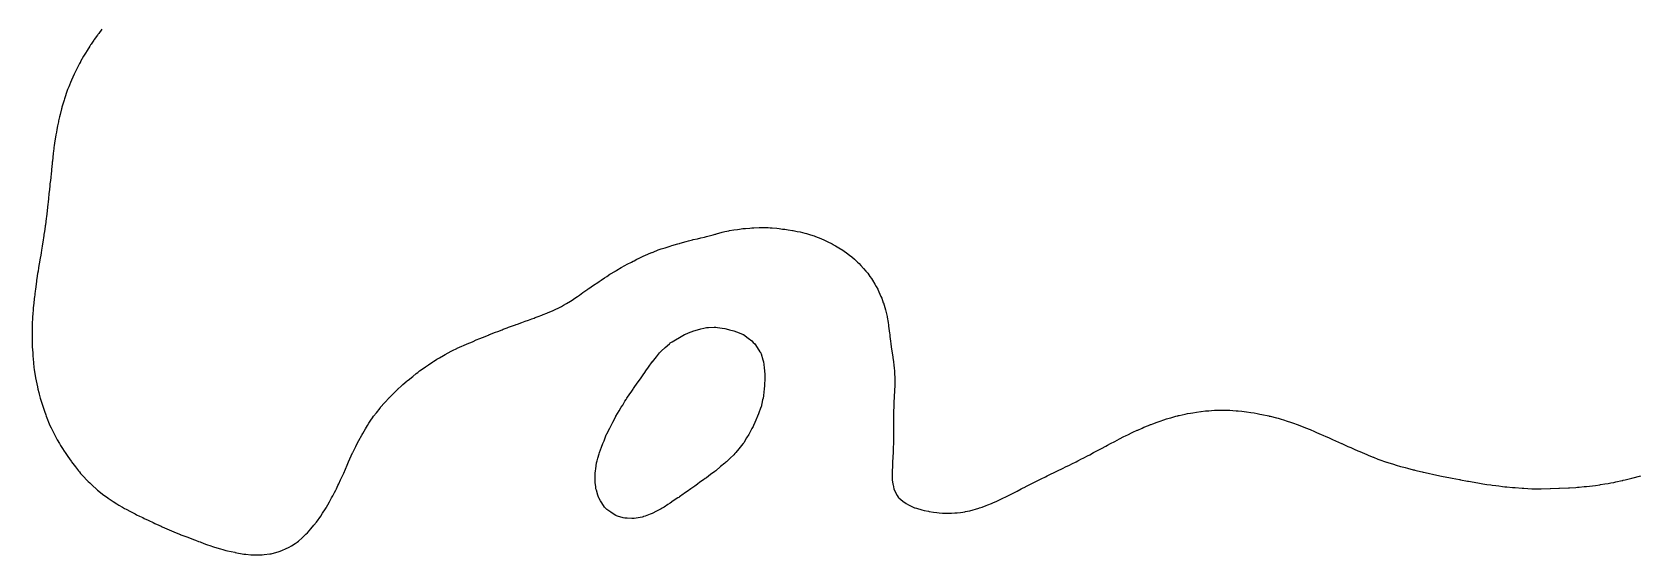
# Model space of a CAD drawing. Extents: x -717077 to -715000, y -984627 to -984000.
# Drawn here: x -716869.9 to -716693.2, y -984416.8 to -984359.2 of the extents above; entities that cross this region are included whole.
import ezdxf

# ---------------------------------------------------------------- set-up
doc = ezdxf.new("R2010")
doc.units = 0
doc.layers.add('buffer_B1_0_1_clip', color=7, linetype='Continuous')

msp = doc.modelspace()

# ---------------------------------------------------------------- linework, layer by layer
at = {"layer": 'buffer_B1_0_1_clip'}
msp.add_lwpolyline([(-716862.15, -984358.85), (-716862.5, -984359.3), (-716862.59, -984359.41), (-716862.65, -984359.5), (-716863.01, -984359.99), (-716863.04, -984360.04), (-716863.36, -984360.5), (-716863.42, -984360.58), (-716863.5, -984360.72), (-716863.8, -984361.2), (-716863.98, -984361.5), (-716864.17, -984361.83), (-716864.5, -984362.4), (-716864.53, -984362.47), (-716864.55, -984362.5), (-716864.61, -984362.61), (-716864.87, -984363.13), (-716865.06, -984363.5), (-716865.2, -984363.8), (-716865.5, -984364.46), (-716865.51, -984364.49), (-716865.52, -984364.5), (-716865.53, -984364.53), (-716865.81, -984365.19), (-716865.94, -984365.5), (-716866.08, -984365.92), (-716866.17, -984366.17), (-716866.28, -984366.5), (-716866.33, -984366.67), (-716866.5, -984367.23), (-716866.56, -984367.44), (-716866.58, -984367.5), (-716866.61, -984367.61), (-716866.77, -984368.23), (-716866.84, -984368.5), (-716866.93, -984368.93), (-716866.96, -984369.04), (-716867.05, -984369.5), (-716867.13, -984369.88), (-716867.18, -984370.18), (-716867.24, -984370.5), (-716867.27, -984370.73), (-716867.37, -984371.37), (-716867.39, -984371.5), (-716867.41, -984371.59), (-716867.5, -984372.31), (-716867.52, -984372.48), (-716867.53, -984372.5), (-716867.53, -984372.53), (-716867.62, -984373.38), (-716867.64, -984373.5), (-716867.65, -984373.65), (-716867.71, -984374.29), (-716867.73, -984374.5), (-716867.76, -984374.76), (-716867.8, -984375.2), (-716867.83, -984375.5), (-716867.88, -984375.88), (-716867.9, -984376.1), (-716867.94, -984376.5), (-716868, -984377), (-716868, -984377), (-716868.05, -984377.5), (-716868.1, -984377.9), (-716868.12, -984378.12), (-716868.19, -984378.81), (-716868.24, -984379.24), (-716868.27, -984379.5), (-716868.3, -984379.71), (-716868.39, -984380.39), (-716868.4, -984380.5), (-716868.41, -984380.59), (-716868.5, -984381.14), (-716868.55, -984381.45), (-716868.56, -984381.5), (-716868.57, -984381.57), (-716868.68, -984382.32), (-716868.71, -984382.5), (-716868.75, -984382.75), (-716868.82, -984383.18), (-716868.87, -984383.5), (-716868.94, -984383.95), (-716868.96, -984384.04), (-716869.04, -984384.5), (-716869.1, -984384.9), (-716869.14, -984385.14), (-716869.2, -984385.5), (-716869.24, -984385.76), (-716869.32, -984386.32), (-716869.35, -984386.5), (-716869.36, -984386.64), (-716869.48, -984387.48), (-716869.48, -984387.5), (-716869.48, -984387.52), (-716869.5, -984387.66), (-716869.59, -984388.41), (-716869.61, -984388.5), (-716869.62, -984388.62), (-716869.69, -984389.31), (-716869.72, -984389.5), (-716869.74, -984389.74), (-716869.77, -984390.23), (-716869.8, -984390.5), (-716869.81, -984390.81), (-716869.83, -984391.17), (-716869.84, -984391.5), (-716869.85, -984391.85), (-716869.85, -984392.15), (-716869.86, -984392.5), (-716869.86, -984392.86), (-716869.85, -984393.15), (-716869.85, -984393.5), (-716869.83, -984393.83), (-716869.81, -984394.19), (-716869.79, -984394.5), (-716869.77, -984394.77), (-716869.73, -984395.27), (-716869.71, -984395.5), (-716869.69, -984395.69), (-716869.61, -984396.4), (-716869.59, -984396.5), (-716869.58, -984396.58), (-716869.5, -984397.05), (-716869.43, -984397.43), (-716869.42, -984397.5), (-716869.4, -984397.6), (-716869.26, -984398.26), (-716869.21, -984398.5), (-716869.11, -984398.89), (-716869.06, -984399.07), (-716868.95, -984399.5), (-716868.85, -984399.85), (-716868.71, -984400.29), (-716868.65, -984400.5), (-716868.61, -984400.61), (-716868.5, -984400.92), (-716868.35, -984401.35), (-716868.29, -984401.5), (-716867.88, -984402.5), (-716867.76, -984402.76), (-716867.5, -984403.3), (-716867.43, -984403.43), (-716867.4, -984403.5), (-716867.27, -984403.73), (-716867.08, -984404.08), (-716866.84, -984404.5), (-716866.71, -984404.71), (-716866.5, -984405.06), (-716866.33, -984405.33), (-716866.21, -984405.5), (-716865.92, -984405.92), (-716865.54, -984406.46), (-716865.51, -984406.5), (-716865.51, -984406.51), (-716865.5, -984406.52), (-716865.08, -984407.08), (-716864.74, -984407.5), (-716864.63, -984407.63), (-716864.5, -984407.79), (-716864.16, -984408.16), (-716863.85, -984408.5), (-716863.68, -984408.68), (-716863.5, -984408.85), (-716863.16, -984409.16), (-716862.79, -984409.5), (-716862.63, -984409.64), (-716862.5, -984409.75), (-716862.08, -984410.08), (-716861.51, -984410.5), (-716861.5, -984410.5), (-716861.5, -984410.51), (-716861.48, -984410.52), (-716860.9, -984410.9), (-716860.5, -984411.14), (-716860.28, -984411.28), (-716859.9, -984411.5), (-716859.65, -984411.65), (-716859.5, -984411.73), (-716859.01, -984411.99), (-716859, -984412), (-716858.5, -984412.26), (-716858.34, -984412.34), (-716858, -984412.5), (-716857.66, -984412.67), (-716857.5, -984412.75), (-716857.04, -984412.96), (-716856.99, -984412.99), (-716856.5, -984413.22), (-716856.31, -984413.31), (-716855.87, -984413.5), (-716855.62, -984413.62), (-716855.5, -984413.67), (-716854.5, -984414.11), (-716854.23, -984414.23), (-716853.59, -984414.5), (-716853.53, -984414.53), (-716853.5, -984414.54), (-716853.44, -984414.56), (-716852.8, -984414.8), (-716852.5, -984414.91), (-716852.07, -984415.07), (-716851.85, -984415.15), (-716851.5, -984415.29), (-716851.34, -984415.34), (-716850.93, -984415.5), (-716850.62, -984415.62), (-716850.5, -984415.66), (-716850.26, -984415.74), (-716849.87, -984415.87), (-716849.5, -984415.99), (-716849.1, -984416.1), (-716848.82, -984416.18), (-716848.5, -984416.27), (-716848.31, -984416.31), (-716847.51, -984416.49), (-716847.5, -984416.49), (-716847.49, -984416.49), (-716847.45, -984416.5), (-716846.5, -984416.68), (-716846.3, -984416.7), (-716845.75, -984416.75), (-716845.5, -984416.78), (-716845.23, -984416.78), (-716844.77, -984416.77), (-716844.5, -984416.77), (-716844.26, -984416.74), (-716843.65, -984416.65), (-716843.5, -984416.64), (-716843.39, -984416.61), (-716843, -984416.5), (-716842.61, -984416.39), (-716842.5, -984416.36), (-716842.24, -984416.24), (-716841.91, -984416.09), (-716841.5, -984415.91), (-716841.24, -984415.76), (-716840.85, -984415.5), (-716840.64, -984415.36), (-716840.5, -984415.26), (-716840.1, -984414.9), (-716839.67, -984414.5), (-716839.5, -984414.34), (-716839.11, -984413.89), (-716838.78, -984413.5), (-716838.5, -984413.16), (-716838.04, -984412.5), (-716837.83, -984412.17), (-716837.5, -984411.68), (-716837.43, -984411.57), (-716837.4, -984411.5), (-716837.27, -984411.27), (-716837.08, -984410.92), (-716836.84, -984410.5), (-716836.72, -984410.28), (-716836.5, -984409.9), (-716836.37, -984409.63), (-716836.31, -984409.5), (-716836.14, -984409.14), (-716836.05, -984408.95), (-716835.84, -984408.5), (-716835.73, -984408.27), (-716835.5, -984407.77), (-716835.42, -984407.58), (-716835.39, -984407.5), (-716835.31, -984407.31), (-716835.13, -984406.87), (-716834.98, -984406.5), (-716834.83, -984406.17), (-716834.52, -984405.52), (-716834.51, -984405.5), (-716834.51, -984405.5), (-716834.5, -984405.48), (-716834.18, -984404.82), (-716834.02, -984404.5), (-716833.83, -984404.17), (-716833.5, -984403.58), (-716833.48, -984403.53), (-716833.46, -984403.5), (-716833.41, -984403.41), (-716833.11, -984402.89), (-716832.89, -984402.5), (-716832.73, -984402.27), (-716832.5, -984401.94), (-716832.33, -984401.68), (-716832.21, -984401.5), (-716831.9, -984401.1), (-716831.5, -984400.59), (-716831.46, -984400.54), (-716831.43, -984400.5), (-716831, -984400), (-716830.93, -984399.93), (-716830.54, -984399.5), (-716830.52, -984399.48), (-716830.5, -984399.46), (-716830.02, -984398.98), (-716829.54, -984398.5), (-716829.52, -984398.48), (-716829.5, -984398.47), (-716829.18, -984398.18), (-716828.99, -984398.01), (-716828.5, -984397.58), (-716828.46, -984397.54), (-716828.41, -984397.5), (-716827.9, -984397.1), (-716827.5, -984396.79), (-716827.34, -984396.66), (-716827.14, -984396.5), (-716826.76, -984396.24), (-716826.5, -984396.06), (-716826.17, -984395.83), (-716825.68, -984395.5), (-716825.57, -984395.43), (-716825.5, -984395.39), (-716825.22, -984395.22), (-716824.95, -984395.05), (-716824.5, -984394.79), (-716824.32, -984394.68), (-716823.99, -984394.5), (-716823.67, -984394.33), (-716823.5, -984394.26), (-716823.02, -984394.02), (-716822.99, -984394.01), (-716822.5, -984393.78), (-716822.31, -984393.69), (-716821.88, -984393.5), (-716821.61, -984393.39), (-716821.5, -984393.35), (-716821.23, -984393.24), (-716820.91, -984393.09), (-716820.5, -984392.93), (-716820.2, -984392.8), (-716819.55, -984392.55), (-716819.5, -984392.53), (-716819.48, -984392.52), (-716819.43, -984392.5), (-716818.77, -984392.23), (-716818.5, -984392.14), (-716818.04, -984391.96), (-716817.91, -984391.91), (-716817.5, -984391.76), (-716817.32, -984391.68), (-716816.8, -984391.5), (-716816.58, -984391.42), (-716816.5, -984391.39), (-716816.33, -984391.33), (-716815.85, -984391.15), (-716815.5, -984391.03), (-716815.12, -984390.89), (-716814.76, -984390.76), (-716814.5, -984390.67), (-716814.38, -984390.62), (-716814.05, -984390.5), (-716813.66, -984390.34), (-716813.5, -984390.29), (-716813.13, -984390.13), (-716812.95, -984390.05), (-716812.5, -984389.87), (-716812.25, -984389.75), (-716811.7, -984389.5), (-716811.57, -984389.43), (-716811.5, -984389.4), (-716811.27, -984389.27), (-716810.93, -984389.07), (-716810.5, -984388.83), (-716810.31, -984388.69), (-716810.03, -984388.5), (-716809.72, -984388.28), (-716809.5, -984388.14), (-716809.14, -984387.86), (-716808.61, -984387.5), (-716808.54, -984387.46), (-716808.5, -984387.43), (-716808.24, -984387.25), (-716807.96, -984387.04), (-716807.5, -984386.74), (-716807.36, -984386.64), (-716807.13, -984386.5), (-716806.76, -984386.24), (-716806.5, -984386.09), (-716806.15, -984385.85), (-716805.56, -984385.5), (-716805.53, -984385.48), (-716805.5, -984385.46), (-716805.4, -984385.4), (-716804.91, -984385.09), (-716804.5, -984384.87), (-716804.26, -984384.74), (-716803.78, -984384.5), (-716803.6, -984384.4), (-716803.5, -984384.35), (-716803.2, -984384.2), (-716802.94, -984384.06), (-716802.5, -984383.86), (-716802.25, -984383.75), (-716801.63, -984383.5), (-716801.54, -984383.46), (-716801.5, -984383.44), (-716801.4, -984383.41), (-716800.83, -984383.17), (-716800.5, -984383.05), (-716800.08, -984382.92), (-716799.85, -984382.85), (-716799.5, -984382.74), (-716799.32, -984382.68), (-716798.67, -984382.5), (-716798.54, -984382.46), (-716798.5, -984382.45), (-716798.43, -984382.43), (-716797.77, -984382.23), (-716797.5, -984382.16), (-716797.05, -984382.05), (-716796.97, -984382.03), (-716796.5, -984381.93), (-716796.15, -984381.85), (-716795.75, -984381.76), (-716795.5, -984381.7), (-716795.35, -984381.65), (-716794.77, -984381.5), (-716794.56, -984381.44), (-716794.5, -984381.43), (-716794.4, -984381.4), (-716793.78, -984381.22), (-716793.5, -984381.15), (-716793.06, -984381.06), (-716792.96, -984381.04), (-716792.5, -984380.95), (-716792.11, -984380.9), (-716791.86, -984380.86), (-716791.5, -984380.81), (-716791.21, -984380.79), (-716790.75, -984380.75), (-716790.5, -984380.73), (-716790.28, -984380.72), (-716789.7, -984380.7), (-716789.5, -984380.69), (-716789.3, -984380.7), (-716788.71, -984380.71), (-716788.5, -984380.72), (-716788.26, -984380.74), (-716787.77, -984380.77), (-716787.5, -984380.81), (-716787.14, -984380.86), (-716786.88, -984380.88), (-716786.5, -984380.94), (-716786.02, -984381.02), (-716785.97, -984381.03), (-716785.5, -984381.12), (-716785.18, -984381.18), (-716784.69, -984381.31), (-716784.5, -984381.36), (-716784.39, -984381.39), (-716784.03, -984381.5), (-716783.63, -984381.63), (-716783.5, -984381.68), (-716783.19, -984381.81), (-716782.91, -984381.91), (-716782.5, -984382.09), (-716782.22, -984382.22), (-716781.67, -984382.5), (-716781.56, -984382.56), (-716781.5, -984382.59), (-716781.28, -984382.72), (-716780.92, -984382.93), (-716780.5, -984383.2), (-716780.32, -984383.32), (-716780.07, -984383.5), (-716779.74, -984383.74), (-716779.5, -984383.94), (-716779.2, -984384.2), (-716778.87, -984384.5), (-716778.68, -984384.68), (-716778.5, -984384.87), (-716778.2, -984385.2), (-716777.94, -984385.5), (-716777.74, -984385.74), (-716777.5, -984386.08), (-716777.32, -984386.32), (-716777.21, -984386.5), (-716776.94, -984386.94), (-716776.8, -984387.2), (-716776.63, -984387.5), (-716776.59, -984387.59), (-716776.5, -984387.8), (-716776.28, -984388.28), (-716776.19, -984388.5), (-716776.02, -984388.98), (-716776.01, -984389.01), (-716775.85, -984389.5), (-716775.78, -984389.78), (-716775.65, -984390.36), (-716775.61, -984390.5), (-716775.59, -984390.59), (-716775.5, -984391.18), (-716775.45, -984391.45), (-716775.45, -984391.5), (-716775.44, -984391.56), (-716775.34, -984392.34), (-716775.32, -984392.5), (-716775.29, -984392.71), (-716775.23, -984393.23), (-716775.19, -984393.5), (-716775.14, -984393.86), (-716775.11, -984394.11), (-716775.05, -984394.5), (-716774.98, -984394.98), (-716774.97, -984395.03), (-716774.9, -984395.5), (-716774.86, -984395.86), (-716774.82, -984396.18), (-716774.78, -984396.5), (-716774.77, -984396.78), (-716774.75, -984397.25), (-716774.74, -984397.5), (-716774.76, -984397.76), (-716774.76, -984398.24), (-716774.77, -984398.5), (-716774.79, -984398.79), (-716774.81, -984399.19), (-716774.83, -984399.5), (-716774.85, -984399.85), (-716774.85, -984400.15), (-716774.87, -984400.5), (-716774.88, -984400.88), (-716774.88, -984401.12), (-716774.89, -984401.5), (-716774.89, -984401.9), (-716774.89, -984402.11), (-716774.89, -984402.5), (-716774.89, -984402.9), (-716774.89, -984403.11), (-716774.89, -984403.5), (-716774.9, -984403.9), (-716774.9, -984404.1), (-716774.91, -984404.5), (-716774.93, -984404.93), (-716774.93, -984405.07), (-716774.94, -984405.5), (-716774.97, -984405.97), (-716774.97, -984406.03), (-716774.99, -984406.5), (-716775.01, -984406.99), (-716775.02, -984407.02), (-716775.04, -984407.5), (-716775.03, -984407.97), (-716775.04, -984408.04), (-716775.03, -984408.5), (-716774.97, -984408.97), (-716774.94, -984409.06), (-716774.86, -984409.5), (-716774.76, -984409.76), (-716774.5, -984410.22), (-716774.39, -984410.4), (-716774.31, -984410.5), (-716773.87, -984410.87), (-716773.5, -984411.11), (-716773.26, -984411.26), (-716772.74, -984411.5), (-716772.57, -984411.57), (-716772.5, -984411.59), (-716772.38, -984411.62), (-716771.79, -984411.79), (-716771.5, -984411.87), (-716771.04, -984411.96), (-716770.97, -984411.98), (-716770.5, -984412.07), (-716770.11, -984412.11), (-716769.87, -984412.13), (-716769.5, -984412.17), (-716769.17, -984412.17), (-716768.83, -984412.18), (-716768.5, -984412.18), (-716768.15, -984412.15), (-716767.87, -984412.13), (-716767.5, -984412.09), (-716767, -984412.01), (-716767, -984412), (-716766.5, -984411.92), (-716765.5, -984411.64), (-716765.4, -984411.6), (-716765.12, -984411.5), (-716764.67, -984411.33), (-716764.5, -984411.27), (-716764.1, -984411.1), (-716763.96, -984411.04), (-716763.5, -984410.84), (-716763.27, -984410.73), (-716762.79, -984410.5), (-716762.59, -984410.41), (-716762.5, -984410.36), (-716762.22, -984410.23), (-716761.93, -984410.07), (-716761.5, -984409.86), (-716761.26, -984409.74), (-716760.81, -984409.5), (-716760.61, -984409.39), (-716760.5, -984409.34), (-716760.17, -984409.17), (-716759.95, -984409.05), (-716759.5, -984408.83), (-716759.28, -984408.72), (-716758.85, -984408.5), (-716758.62, -984408.38), (-716758.16, -984408.16), (-716757.95, -984408.06), (-716757.5, -984407.84), (-716757.27, -984407.73), (-716756.81, -984407.5), (-716756.6, -984407.4), (-716756.5, -984407.35), (-716756.21, -984407.21), (-716755.93, -984407.08), (-716755.5, -984406.87), (-716755.25, -984406.75), (-716754.76, -984406.5), (-716754.59, -984406.41), (-716754.5, -984406.37), (-716754.23, -984406.23), (-716753.93, -984406.07), (-716753.5, -984405.85), (-716753.27, -984405.73), (-716752.84, -984405.5), (-716752.62, -984405.38), (-716752.5, -984405.32), (-716752.11, -984405.11), (-716751.97, -984405.04), (-716751.5, -984404.78), (-716751.31, -984404.69), (-716750.96, -984404.5), (-716750.5, -984404.26), (-716750, -984404), (-716750, -984404), (-716749.5, -984403.74), (-716749.34, -984403.66), (-716749.01, -984403.5), (-716748.67, -984403.33), (-716748.5, -984403.25), (-716748.04, -984403.04), (-716747.98, -984403.02), (-716747.5, -984402.8), (-716747.29, -984402.71), (-716746.78, -984402.5), (-716746.58, -984402.42), (-716746.5, -984402.39), (-716746.32, -984402.32), (-716745.85, -984402.15), (-716745.5, -984402.02), (-716745.11, -984401.89), (-716744.79, -984401.79), (-716744.5, -984401.7), (-716744.34, -984401.66), (-716743.77, -984401.5), (-716743.56, -984401.44), (-716743.5, -984401.43), (-716743.4, -984401.41), (-716742.74, -984401.26), (-716742.5, -984401.2), (-716742.14, -984401.14), (-716741.9, -984401.1), (-716741.5, -984401.04), (-716741.03, -984400.98), (-716740.97, -984400.97), (-716740.5, -984400.91), (-716740.12, -984400.88), (-716739.86, -984400.86), (-716739.5, -984400.84), (-716739.17, -984400.83), (-716738.82, -984400.82), (-716738.5, -984400.82), (-716738.17, -984400.83), (-716737.84, -984400.84), (-716737.5, -984400.85), (-716737.12, -984400.88), (-716736.9, -984400.9), (-716736.5, -984400.94), (-716736, -984401), (-716736, -984401), (-716735.5, -984401.07), (-716735.13, -984401.13), (-716734.81, -984401.19), (-716734.5, -984401.25), (-716734.29, -984401.29), (-716733.54, -984401.46), (-716733.5, -984401.47), (-716733.47, -984401.48), (-716733.37, -984401.5), (-716732.68, -984401.68), (-716732.5, -984401.72), (-716732.18, -984401.82), (-716731.9, -984401.9), (-716731.5, -984402.02), (-716731.14, -984402.14), (-716730.71, -984402.29), (-716730.5, -984402.36), (-716730.4, -984402.4), (-716730.12, -984402.5), (-716729.68, -984402.68), (-716729.08, -984402.93), (-716728.97, -984402.97), (-716728.5, -984403.17), (-716728.26, -984403.27), (-716727.74, -984403.5), (-716727.58, -984403.58), (-716727.5, -984403.61), (-716727.3, -984403.7), (-716726.89, -984403.89), (-716726.5, -984404.06), (-716726.19, -984404.19), (-716725.51, -984404.5), (-716725.5, -984404.5), (-716725.5, -984404.5), (-716725.49, -984404.51), (-716724.81, -984404.81), (-716724.5, -984404.95), (-716724.12, -984405.12), (-716723.7, -984405.3), (-716723.5, -984405.39), (-716723.23, -984405.5), (-716722.72, -984405.72), (-716722.5, -984405.81), (-716722.01, -984406.01), (-716721.98, -984406.02), (-716721.5, -984406.21), (-716721.28, -984406.28), (-716720.66, -984406.5), (-716720.54, -984406.54), (-716720.5, -984406.56), (-716720.41, -984406.59), (-716719.79, -984406.79), (-716719.5, -984406.89), (-716719.02, -984407.02), (-716718.97, -984407.03), (-716718.5, -984407.16), (-716718.23, -984407.23), (-716717.62, -984407.39), (-716717.5, -984407.41), (-716717.43, -984407.43), (-716717.15, -984407.5), (-716716.63, -984407.63), (-716716.5, -984407.66), (-716716.29, -984407.71), (-716715.81, -984407.82), (-716715.5, -984407.89), (-716715.01, -984407.99), (-716714.99, -984408), (-716714.5, -984408.1), (-716713.5, -984408.29), (-716713.32, -984408.32), (-716712.52, -984408.48), (-716712.5, -984408.48), (-716712.48, -984408.48), (-716712.38, -984408.5), (-716711.63, -984408.64), (-716711.5, -984408.66), (-716710.5, -984408.84), (-716710.1, -984408.9), (-716709.93, -984408.93), (-716709.5, -984409), (-716709.06, -984409.06), (-716708.92, -984409.08), (-716708.5, -984409.14), (-716708.18, -984409.18), (-716707.77, -984409.23), (-716707.5, -984409.26), (-716707.28, -984409.28), (-716706.66, -984409.34), (-716706.5, -984409.35), (-716706.36, -984409.36), (-716705.58, -984409.42), (-716705.5, -984409.43), (-716705.43, -984409.43), (-716704.52, -984409.48), (-716704.5, -984409.48), (-716704.48, -984409.48), (-716703.52, -984409.48), (-716703.5, -984409.48), (-716702.5, -984409.46), (-716702.46, -984409.46), (-716701.57, -984409.43), (-716701.5, -984409.43), (-716700.5, -984409.38), (-716700.37, -984409.37), (-716699.67, -984409.33), (-716699.5, -984409.32), (-716699.3, -984409.3), (-716698.75, -984409.25), (-716698.5, -984409.23), (-716698.19, -984409.19), (-716697.85, -984409.15), (-716697.5, -984409.11), (-716697.04, -984409.04), (-716696.97, -984409.03), (-716696.5, -984408.96), (-716696.11, -984408.89), (-716695.84, -984408.84), (-716695.5, -984408.78), (-716695.27, -984408.73), (-716694.57, -984408.57), (-716694.5, -984408.56), (-716694.45, -984408.55), (-716694.26, -984408.5), (-716693.64, -984408.36), (-716693.5, -984408.33), (-716692.5, -984408.06)], dxfattribs=at)
msp.add_lwpolyline([(-716797.99, -984410.01), (-716798.07, -984410.07), (-716798.5, -984410.39), (-716798.57, -984410.43), (-716798.67, -984410.5), (-716799.17, -984410.83), (-716799.5, -984411.06), (-716799.77, -984411.23), (-716800.19, -984411.5), (-716800.38, -984411.62), (-716800.5, -984411.69), (-716800.89, -984411.89), (-716801.04, -984411.97), (-716801.5, -984412.21), (-716801.71, -984412.29), (-716802.26, -984412.5), (-716802.44, -984412.56), (-716802.5, -984412.58), (-716802.6, -984412.6), (-716803.28, -984412.72), (-716803.5, -984412.76), (-716803.75, -984412.75), (-716804.26, -984412.74), (-716804.5, -984412.73), (-716804.68, -984412.68), (-716805.31, -984412.5), (-716805.45, -984412.46), (-716805.5, -984412.44), (-716805.68, -984412.32), (-716806.07, -984412.07), (-716806.5, -984411.76), (-716806.63, -984411.63), (-716806.74, -984411.5), (-716807.05, -984411.05), (-716807.2, -984410.8), (-716807.39, -984410.5), (-716807.42, -984410.42), (-716807.5, -984410.18), (-716807.65, -984409.65), (-716807.7, -984409.5), (-716807.72, -984409.28), (-716807.77, -984408.78), (-716807.8, -984408.5), (-716807.79, -984408.21), (-716807.77, -984407.77), (-716807.76, -984407.5), (-716807.72, -984407.28), (-716807.62, -984406.62), (-716807.6, -984406.5), (-716807.58, -984406.42), (-716807.5, -984406.13), (-716807.35, -984405.65), (-716807.31, -984405.5), (-716807.2, -984405.2), (-716807.09, -984404.91), (-716806.94, -984404.5), (-716806.81, -984404.19), (-716806.56, -984403.56), (-716806.53, -984403.5), (-716806.52, -984403.48), (-716806.5, -984403.43), (-716806.18, -984402.82), (-716806.03, -984402.5), (-716805.84, -984402.16), (-716805.51, -984401.52), (-716805.51, -984401.5), (-716805.5, -984401.5), (-716805.5, -984401.49), (-716805.12, -984400.88), (-716804.91, -984400.5), (-716804.75, -984400.26), (-716804.5, -984399.84), (-716804.36, -984399.64), (-716804.29, -984399.5), (-716803.96, -984399.04), (-716803.82, -984398.83), (-716803.61, -984398.5), (-716803.57, -984398.44), (-716803.5, -984398.34), (-716803.14, -984397.86), (-716802.9, -984397.5), (-716802.73, -984397.27), (-716802.5, -984396.93), (-716802.32, -984396.68), (-716802.2, -984396.5), (-716801.9, -984396.1), (-716801.5, -984395.5), (-716801.5, -984395.5), (-716801.5, -984395.5), (-716801.48, -984395.48), (-716801.04, -984394.96), (-716800.69, -984394.5), (-716800.59, -984394.41), (-716800.5, -984394.31), (-716800.07, -984393.93), (-716799.6, -984393.5), (-716799.54, -984393.46), (-716799.5, -984393.42), (-716799.31, -984393.31), (-716798.92, -984393.08), (-716798.5, -984392.82), (-716798.29, -984392.71), (-716797.92, -984392.5), (-716797.63, -984392.37), (-716797.5, -984392.31), (-716797.21, -984392.21), (-716796.9, -984392.1), (-716796.5, -984391.96), (-716796.13, -984391.87), (-716795.79, -984391.79), (-716795.5, -984391.72), (-716795.29, -984391.71), (-716794.68, -984391.68), (-716794.5, -984391.67), (-716794.3, -984391.7), (-716793.77, -984391.77), (-716793.5, -984391.82), (-716793.07, -984391.93), (-716792.96, -984391.96), (-716792.5, -984392.08), (-716792.2, -984392.2), (-716791.55, -984392.45), (-716791.5, -984392.47), (-716791.48, -984392.48), (-716791.45, -984392.5), (-716790.9, -984392.9), (-716790.5, -984393.2), (-716790.35, -984393.35), (-716790.2, -984393.5), (-716789.92, -984393.92), (-716789.62, -984394.38), (-716789.54, -984394.5), (-716789.53, -984394.53), (-716789.5, -984394.62), (-716789.29, -984395.29), (-716789.23, -984395.5), (-716789.19, -984395.81), (-716789.15, -984396.15), (-716789.1, -984396.5), (-716789.09, -984396.91), (-716789.09, -984397.09), (-716789.08, -984397.5), (-716789.11, -984397.9), (-716789.12, -984398.12), (-716789.14, -984398.5), (-716789.19, -984398.81), (-716789.24, -984399.25), (-716789.28, -984399.5), (-716789.32, -984399.68), (-716789.5, -984400.48), (-716789.5, -984400.5), (-716789.5, -984400.5), (-716789.51, -984400.51), (-716789.78, -984401.22), (-716789.88, -984401.5), (-716790.07, -984401.93), (-716790.18, -984402.18), (-716790.32, -984402.5), (-716790.38, -984402.62), (-716790.5, -984402.86), (-716790.74, -984403.27), (-716790.86, -984403.5), (-716791.11, -984403.89), (-716791.41, -984404.41), (-716791.46, -984404.5), (-716791.48, -984404.52), (-716791.5, -984404.55), (-716791.94, -984405.07), (-716792.29, -984405.5), (-716792.39, -984405.61), (-716792.5, -984405.74), (-716792.9, -984406.1), (-716793.31, -984406.5), (-716793.41, -984406.59), (-716793.5, -984406.68), (-716793.96, -984407.04), (-716794.47, -984407.5), (-716794.49, -984407.51), (-716794.5, -984407.52), (-716794.58, -984407.58), (-716795.07, -984407.93), (-716795.5, -984408.28), (-716795.64, -984408.36), (-716795.83, -984408.5), (-716796.23, -984408.77), (-716796.5, -984408.99), (-716796.81, -984409.19), (-716797.24, -984409.5), (-716797.39, -984409.61), (-716797.5, -984409.69)], close=True, dxfattribs=at)

doc.saveas('drawing.dxf')
